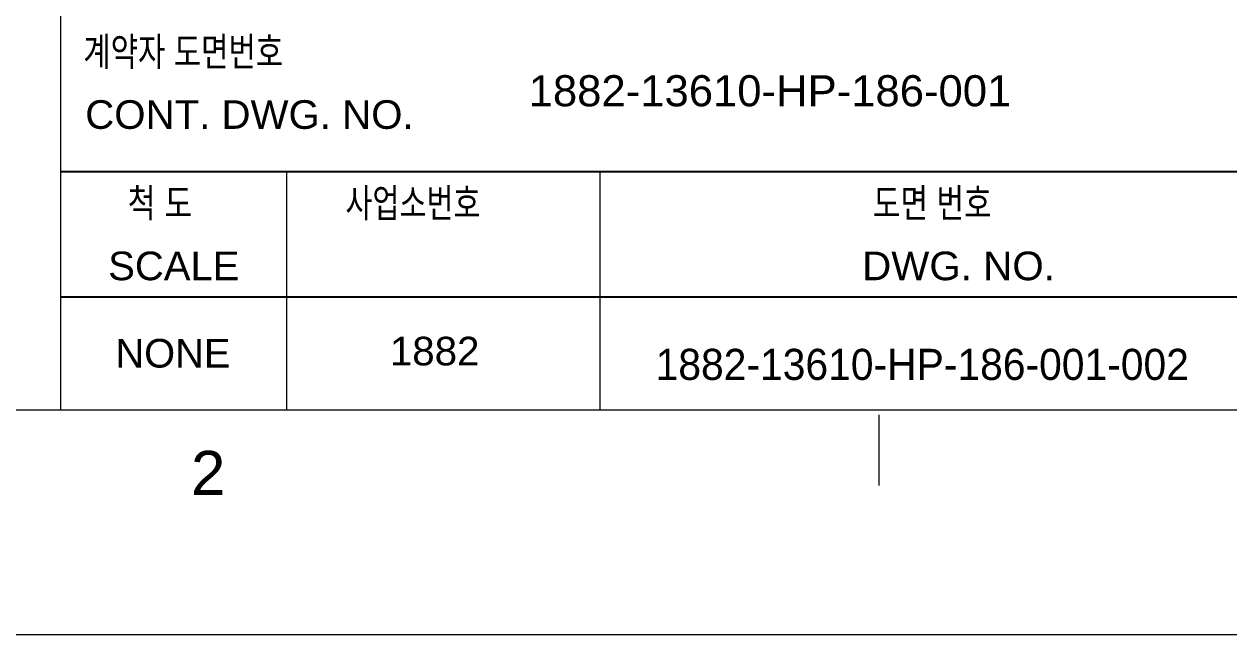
# Model space of a CAD drawing. Header units: inches. Extents: x 1128 to 1969, y -3 to 591.
# Drawn here: x 1792.2 to 1889, y -2.6 to 46.5 of the extents above; entities that cross this region are included whole.
import ezdxf
from ezdxf.enums import TextEntityAlignment as Align

# ---------------------------------------------------------------- set-up
doc = ezdxf.new("R2010")
doc.units = ezdxf.units.IN
doc.header["$MEASUREMENT"] = 0
for name, color, linetype in [('BG 0 -1', 7, 'Continuous'), ('BG VPORT', 7, 'Continuous'), ('FRAME', 7, 'Continuous')]:
    doc.layers.add(name, color=color, linetype=linetype)
doc.styles.add('Arial', font='arial.ttf')

msp = doc.modelspace()

# ---------------------------------------------------------------- linework, layer by layer
at = {"layer": 'BG 0 -1', "color": 7, "linetype": 'Continuous', "lineweight": 9}
for p, q in [((1795.093, 197.791), (1795.093, 15.501)), ((1813.247, 34.663), (1813.247, 15.501)), ((1838.461, 34.663), (1838.461, 15.501)), ((1153.54, 15.501), (1944.36, 15.501)), ((1860.879, 15.076), (1860.879, 9.418)), ((1969.429, -2.607), (1128.429, -2.607))]:
    msp.add_line(p, q, dxfattribs=at)
at = {"layer": 'BG VPORT', "color": 7, "linetype": 'Continuous', "lineweight": 25}
for p, q in [((1795.093, 34.663), (1944.36, 34.663)), ((1795.093, 24.578), (1944.36, 24.578))]:
    msp.add_line(p, q, dxfattribs=at)

# ---------------------------------------------------------------- texts
at = {"layer": 'BG 0 -1', "color": 7, "style": 'Arial', "width": 1.008516}
msp.add_text('2', height=3.537, dxfattribs=at).set_placement((1806.959, 10.446), align=Align.MIDDLE)
at = {"layer": 'BG VPORT', "color": 7, "style": 'Arial'}
for s, width, p in [('계약자 도면번호', 0.761293, (1796.917, 43.137)), ('CONT. DWG. NO.', 1.006777, (1797.069, 38.08)), ('척 도', 0.780824, (1800.479, 30.965)), ('사업소번호', 0.752508, (1817.998, 30.966)), ('도면 번호', 0.767495, (1860.412, 30.966)), ('SCALE', 1.002175, (1798.915, 25.911)), ('DWG. NO.', 1.010364, (1859.545, 25.91)), ('1882', 1.008516, (1821.566, 19.063)), ('NONE', 0.997208, (1799.492, 18.888))]:
    msp.add_text(s, height=2.3, dxfattribs=dict(at, width=width)).set_placement(p)
at = {"layer": 'FRAME', "color": 2, "style": 'Arial'}
for s, width, p in [('1882-13610-HP-186-001', 1.004634, (1832.729, 39.893)), ('1882-13610-HP-186-001-002', 0.94, (1842.939, 17.893))]:
    msp.add_text(s, height=2.5, dxfattribs=dict(at, width=width)).set_placement(p)

doc.saveas('drawing.dxf')
